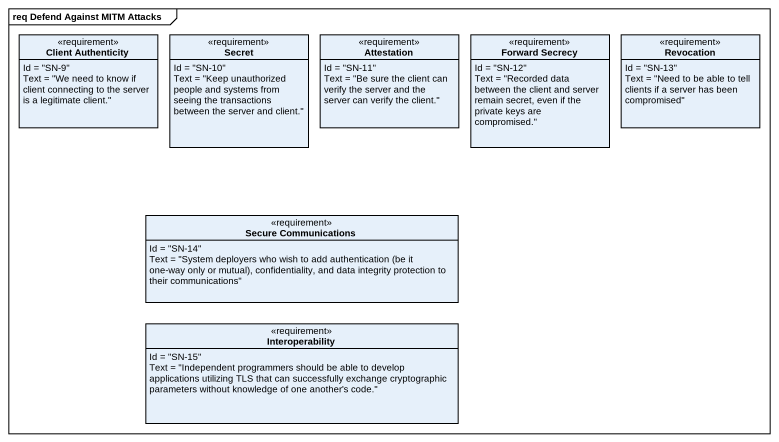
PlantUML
@startuml
mainframe req Defend Against MITM Attacks
hide circle
hide empty members
class "Client Authenticity" as Client_Authenticity <<requirement>> {
  Id = "SN-9"
  Text = "We need to know if client connecting to the server is a legitimate client."
}
class Secret <<requirement>> {
  Id = "SN-10"
  Text = "Keep unauthorized people and systems from seeing the transactions between the server and client."
}
class Attestation <<requirement>> {
  Id = "SN-11"
  Text = "Be sure the client can verify the server and the server can verify the client."
}
class "Forward Secrecy" as Forward_Secrecy <<requirement>> {
  Id = "SN-12"
  Text = "Recorded data between the client and server remain secret, even if the private keys are compromised."
}
class Revocation <<requirement>> {
  Id = "SN-13"
  Text = "Need to be able to tell clients if a server has been compromised"
}
class "Secure Communications" as Secure_Communications <<requirement>> {
  Id = "SN-14"
  {field} Text = "System deployers who wish to add authentication (be it one-way only or mutual), confidentiality, and data integrity protection to their communications"
}
class Interoperability <<requirement>> {
  Id = "SN-15"
  Text = "Independent programmers should be able to develop applications utilizing TLS that can successfully exchange cryptographic parameters without knowledge of one another's code."
}
@enduml
